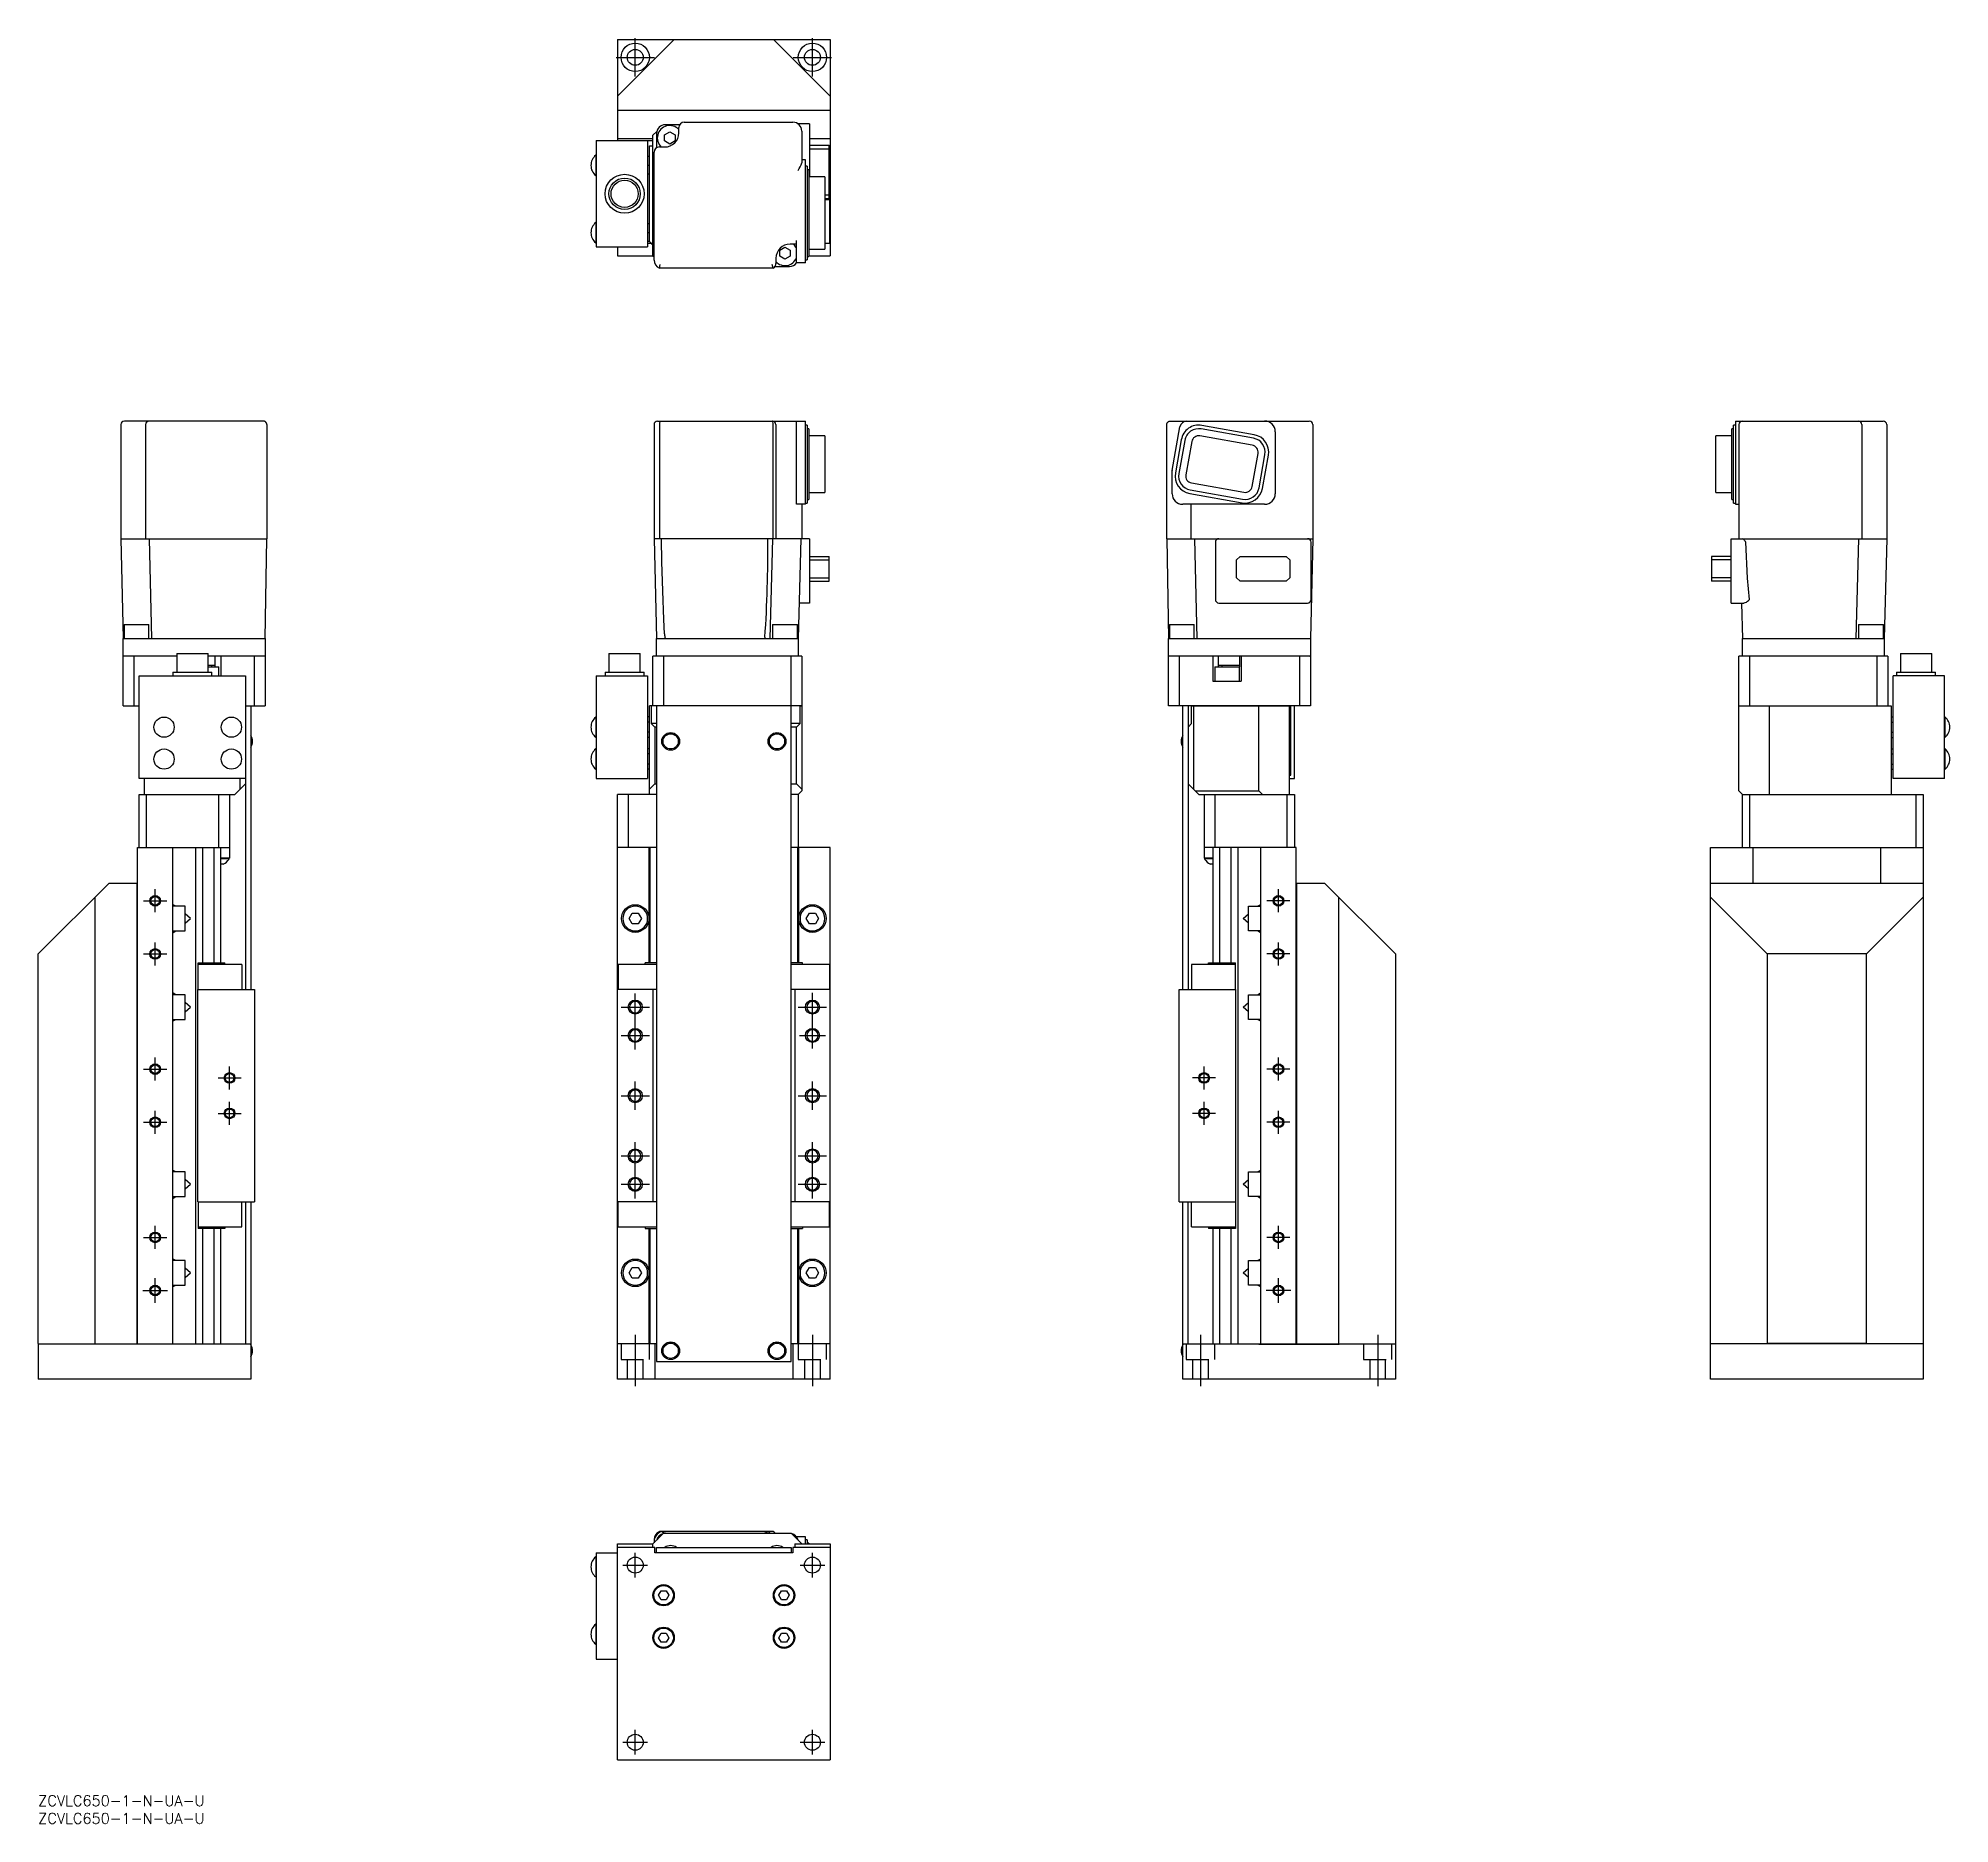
# Model space of a CAD drawing. Extents: x 0 to 539, y -8 to 496.
import ezdxf

# ---------------------------------------------------------------- set-up
doc = ezdxf.new("R2010")
doc.units = 0
doc.header["$LTSCALE"] = 0.5
doc.linetypes.add('CENTER', pattern=[50.8, 31.75, -6.35, 6.35, -6.35])
doc.linetypes.add('DASHED', pattern=[19.05, 12.7, -6.35])
for name, color, linetype in [('MSM_CENTER', 1, 'CENTER'), ('MSM_CONTINUOUS', 7, 'CONTINUOUS'), ('MSM_DASHED', 4, 'DASHED'), ('MSM_NARROW', 5, 'CONTINUOUS'), ('MSM_PART_NUMBER', 7, 'CONTINUOUS')]:
    doc.layers.add(name, color=color, linetype=linetype)
doc.styles.get("Standard").update_dxf_attribs({"font": 'txt.shx', "height": 3, "bigfont": 'bigfont.shx'})

# ---------------------------------------------------------------- blocks, each defined once
blk = doc.blocks.new('*U2')
at = {"layer": 'MSM_PART_NUMBER'}
blk.add_text('ZCVLC650-1-N-UA-U', height=3, dxfattribs=at).set_placement((0, -3))
blk = doc.blocks.new('*U3')
at = {"layer": 'MSM_PART_NUMBER'}
blk.add_text('ZCVLC650-1-N-UA-U', height=3, dxfattribs=at).set_placement((0, -8))

msp = doc.modelspace()

# ---------------------------------------------------------------- linework, layer by layer
at = {"layer": 'MSM_CENTER'}
for p, q in [((168.47, 485.14), (168.47, 495.94)), ((218.47, 485.14), (218.47, 495.94)), ((163.07, 490.54), (173.87, 490.54)), ((213.07, 490.54), (223.87, 490.54)), ((33, 249.24), (33, 255.74)), ((349.98, 249.24), (349.98, 255.74)), ((29.75, 252.49), (36.25, 252.49)), ((353.23, 252.49), (346.73, 252.49)), ((29.75, 237.49), (36.25, 237.49)), ((33, 234.24), (33, 240.74)), ((353.23, 237.49), (346.73, 237.49)), ((349.98, 234.24), (349.98, 240.74)), ((164.47, 222.49), (172.47, 222.49)), ((168.47, 210.49), (168.47, 226.49)), ((214.47, 222.49), (222.47, 222.49)), ((218.47, 210.84), (218.47, 226.49)), ((164.47, 214.49), (172.47, 214.49)), ((214.82, 214.49), (222.12, 214.49)), ((29.75, 204.99), (36.25, 204.99)), ((33, 201.74), (33, 208.24)), ((54, 199.24), (54, 205.74)), ((328.98, 199.24), (328.98, 205.74)), ((353.23, 204.99), (346.73, 204.99)), ((349.98, 201.74), (349.98, 208.24)), ((50.75, 202.49), (57.25, 202.49)), ((168.47, 193.49), (168.47, 201.49)), ((218.47, 193.49), (218.47, 201.49)), ((332.23, 202.49), (325.73, 202.49)), ((54, 189.24), (54, 195.74)), ((164.47, 197.49), (172.47, 197.49)), ((214.47, 197.49), (222.47, 197.49)), ((328.98, 189.24), (328.98, 195.74)), ((29.75, 189.99), (36.25, 189.99)), ((33, 186.74), (33, 193.24)), ((50.75, 192.49), (57.25, 192.49)), ((332.23, 192.49), (325.73, 192.49)), ((353.23, 189.99), (346.73, 189.99)), ((349.98, 186.74), (349.98, 193.24)), ((168.47, 168.49), (168.47, 184.49)), ((218.47, 168.49), (218.47, 184.49)), ((164.47, 180.49), (172.47, 180.49)), ((214.47, 180.49), (222.47, 180.49)), ((164.47, 172.49), (172.47, 172.49)), ((214.47, 172.49), (222.47, 172.49)), ((29.75, 157.49), (36.25, 157.49)), ((33, 154.24), (33, 160.74)), ((353.23, 157.49), (346.73, 157.49)), ((349.98, 154.24), (349.98, 160.74)), ((33, 138.99), (33, 145.99)), ((349.98, 138.99), (349.98, 145.99)), ((29.5, 142.49), (36.5, 142.49)), ((353.48, 142.49), (346.48, 142.49)), ((168.47, 129.99), (168.47, 115.49)), ((218.47, 129.99), (218.47, 115.49)), ((327.98, 129.99), (327.98, 115.49)), ((377.98, 129.99), (377.98, 115.49)), ((164.99, 65), (171.94, 65)), ((168.47, 61.52), (168.47, 68.47)), ((214.99, 65), (221.94, 65)), ((218.47, 61.52), (218.47, 68.47)), ((168.47, 11.52), (168.47, 18.48)), ((218.47, 11.52), (218.47, 18.48)), ((164.99, 15), (171.94, 15)), ((214.99, 15), (221.94, 15))]:
    msp.add_line(p, q, dxfattribs=at)
at = {"layer": 'MSM_CONTINUOUS'}
for p, q in [((163.47, 479.54), (179.47, 495.54)), ((163.47, 495.54), (163.47, 467.04)), ((163.47, 495.54), (223.47, 495.54)), ((207.47, 495.54), (223.47, 479.54)), ((223.47, 495.54), (223.47, 434.54)), ((163.47, 479.74), (163.57, 479.74)), ((223.47, 475.54), (163.47, 475.54)), ((163.57, 479.74), (163.57, 479.64)), ((223.47, 479.64), (223.37, 479.64)), ((174.53, 469.6), (173.47, 468.54)), ((176.47, 471.54), (176.4, 471.47)), ((176.7, 468.67), (178.2, 469.53)), ((181, 471.54), (176.97, 471.54)), ((178.2, 469.53), (179.7, 468.67)), ((180.77, 469.24), (180.77, 470.74)), ((182.27, 472.24), (212.97, 472.24)), ((217.67, 471.74), (214.47, 471.74)), ((215.47, 469.74), (215.47, 460.87)), ((217.67, 471.74), (217.67, 456.8)), ((157.47, 467.04), (157.47, 437.04)), ((157.47, 467.04), (173.47, 467.04)), ((163.47, 467.64), (163.57, 467.54)), ((173.47, 467.54), (163.47, 467.54)), ((171.97, 467.04), (171.97, 437.04)), ((172.47, 465.54), (173.47, 465.54)), ((172.47, 438.54), (172.47, 465.54)), ((173.47, 465.44), (172.47, 465.44)), ((173.47, 434.54), (173.47, 468.54)), ((174.47, 469.04), (174.47, 465.01)), ((175.27, 465.24), (176.77, 465.24)), ((176.7, 466.94), (176.7, 468.67)), ((178.2, 466.07), (176.7, 466.94)), ((179.7, 466.94), (178.2, 466.07)), ((179.7, 468.67), (179.7, 466.94)), ((223.47, 467.54), (217.67, 467.54)), ((217.67, 465.74), (223.17, 465.74)), ((217.67, 464.74), (223.17, 464.74)), ((223.17, 450.74), (223.17, 465.74)), ((223.37, 467.54), (223.47, 467.64)), ((157.47, 462.89), (157.31, 462.89)), ((157.31, 462.89), (157.31, 457.19)), ((172.47, 462.54), (171.97, 462.54)), ((172.47, 460.04), (171.97, 460.04)), ((173.77, 433.34), (173.77, 463.74)), ((215.47, 460.87), (215.46, 460.76)), ((216.47, 461.64), (215.47, 461.64)), ((216.47, 432.54), (216.47, 461.64)), ((216.97, 459.8), (216.47, 459.8)), ((216.97, 459.8), (216.97, 433.36)), ((217.47, 458.8), (216.97, 458.8)), ((217.47, 458.8), (217.47, 434.36)), ((157.31, 457.19), (157.47, 457.19)), ((172.47, 457.54), (171.97, 457.54)), ((221.97, 456.8), (217.47, 456.8)), ((221.97, 456.8), (221.97, 436.36)), ((223.17, 457.54), (223.47, 457.54)), ((223.37, 457.04), (223.37, 457.54)), ((223.47, 457.04), (223.37, 457.04)), ((173.77, 452.04), (173.47, 452.04)), ((221.97, 451.74), (223.17, 451.74)), ((221.97, 450.74), (223.17, 450.74)), ((223.47, 450.54), (221.97, 450.54)), ((221.97, 450.44), (223.27, 450.44)), ((223.27, 450.44), (223.27, 438.04)), ((157.47, 443.89), (157.31, 443.89)), ((157.31, 443.89), (157.31, 438.19)), ((172.47, 443.54), (171.97, 443.54)), ((173.47, 444.04), (173.77, 444.04)), ((157.31, 438.19), (157.47, 438.19)), ((157.47, 437.04), (171.97, 437.04)), ((163.47, 437.04), (163.47, 434.54)), ((172.47, 441.04), (171.97, 441.04)), ((172.47, 438.54), (171.97, 438.54)), ((173.47, 438.04), (171.97, 438.04)), ((172.47, 438.54), (173.47, 437.54)), ((209.23, 436.14), (210.73, 437.01)), ((210.73, 437.01), (212.23, 436.14)), ((213.97, 437.84), (212.17, 437.84)), ((213.97, 432.54), (213.97, 438.84)), ((223.27, 438.04), (221.97, 438.04)), ((163.47, 434.54), (173.47, 434.54)), ((173.47, 434.54), (173.77, 434.24)), ((175.29, 431.04), (175.52, 432.04)), ((207.42, 431.04), (207.07, 432.04)), ((207.94, 431.54), (211.97, 431.54)), ((208.17, 433.84), (208.17, 432.34)), ((209.23, 434.41), (209.23, 436.14)), ((210.73, 433.54), (209.23, 434.41)), ((212.23, 434.41), (210.73, 433.54)), ((212.23, 436.14), (212.23, 434.41)), ((212.47, 431.54), (212.53, 431.6)), ((216.47, 432.54), (213.97, 432.54)), ((216.47, 433.36), (216.97, 433.36)), ((216.97, 434.36), (217.47, 434.36)), ((217.47, 436.36), (221.97, 436.36)), ((217.47, 434.54), (223.47, 434.54)), ((207.42, 431.04), (175.29, 431.04)), ((23.3, 386.89), (23.3, 354.69)), ((63.5, 387.89), (24.3, 387.89)), ((30.3, 386.89), (30.3, 354.69)), ((63.51, 387.89), (63.5, 387.89)), ((63.54, 387.89), (63.51, 387.89)), ((63.57, 387.89), (63.54, 387.89)), ((63.6, 387.89), (63.57, 387.89)), ((63.63, 387.88), (63.6, 387.89)), ((63.66, 387.88), (63.63, 387.88)), ((63.69, 387.88), (63.66, 387.88)), ((63.71, 387.87), (63.69, 387.88)), ((63.74, 387.86), (63.71, 387.87)), ((63.78, 387.85), (63.74, 387.86)), ((63.82, 387.84), (63.78, 387.85)), ((63.86, 387.82), (63.82, 387.84)), ((63.9, 387.81), (63.86, 387.82)), ((63.94, 387.79), (63.9, 387.81)), ((63.98, 387.77), (63.94, 387.79)), ((64.01, 387.75), (63.98, 387.77)), ((64.05, 387.73), (64.01, 387.75)), ((64.07, 387.71), (64.05, 387.73)), ((64.1, 387.69), (64.07, 387.71)), ((64.13, 387.67), (64.1, 387.69)), ((64.15, 387.65), (64.13, 387.67)), ((64.18, 387.63), (64.15, 387.65)), ((64.2, 387.61), (64.18, 387.63)), ((64.22, 387.58), (64.2, 387.61)), ((64.25, 387.56), (64.22, 387.58)), ((64.27, 387.53), (64.25, 387.56)), ((64.29, 387.51), (64.27, 387.53)), ((64.31, 387.48), (64.29, 387.51)), ((64.33, 387.45), (64.31, 387.48)), ((64.35, 387.43), (64.33, 387.45)), ((64.36, 387.4), (64.35, 387.43)), ((64.38, 387.37), (64.36, 387.4)), ((64.39, 387.34), (64.38, 387.37)), ((64.41, 387.31), (64.39, 387.34)), ((64.42, 387.28), (64.41, 387.31)), ((64.43, 387.25), (64.42, 387.28)), ((64.45, 387.22), (64.43, 387.25)), ((64.46, 387.17), (64.45, 387.22)), ((64.47, 387.13), (64.46, 387.17)), ((64.48, 387.08), (64.47, 387.13)), ((64.49, 387.03), (64.48, 387.08)), ((64.5, 386.99), (64.49, 387.03)), ((64.5, 386.94), (64.5, 386.99)), ((64.5, 386.89), (64.5, 386.94)), ((64.5, 386.89), (64.5, 354.69)), ((173.77, 386.89), (173.77, 354.69)), ((174.77, 387.89), (216.47, 387.89)), ((175.29, 386.89), (175.29, 354.69)), ((175.39, 387.73), (175.43, 387.82)), ((175.43, 387.82), (175.51, 387.89)), ((175.51, 387.89), (175.52, 387.89)), ((207.16, 387.87), (207.07, 387.89)), ((207.24, 387.8), (207.16, 387.87)), ((207.3, 387.7), (207.24, 387.8)), ((207.42, 354.69), (207.42, 386.89)), ((208.17, 386.89), (208.17, 354.69)), ((213.97, 364.39), (213.97, 387.89)), ((216.47, 364.39), (216.47, 387.89)), ((216.97, 386.74), (216.47, 386.74)), ((216.97, 386.74), (216.97, 364.76)), ((217.47, 385.74), (216.97, 385.74)), ((217.47, 385.74), (217.47, 365.76)), ((221.97, 383.74), (217.47, 383.74)), ((221.97, 383.74), (221.97, 367.76)), ((318.48, 386.94), (318.49, 386.99)), ((318.48, 386.89), (318.48, 386.94)), ((318.48, 354.69), (318.48, 386.89)), ((318.49, 387.03), (318.5, 387.08)), ((318.49, 386.99), (318.49, 387.03)), ((318.5, 387.08), (318.51, 387.12)), ((318.51, 387.12), (318.52, 387.17)), ((318.52, 387.17), (318.53, 387.21)), ((318.53, 387.21), (318.54, 387.24)), ((318.54, 387.24), (318.56, 387.27)), ((318.56, 387.27), (318.57, 387.3)), ((318.57, 387.3), (318.58, 387.33)), ((318.58, 387.33), (318.6, 387.36)), ((318.6, 387.36), (318.61, 387.39)), ((318.61, 387.39), (318.63, 387.42)), ((318.63, 387.42), (318.65, 387.45)), ((318.65, 387.45), (318.67, 387.47)), ((318.67, 387.47), (318.69, 387.5)), ((318.69, 387.5), (318.71, 387.53)), ((318.71, 387.53), (318.73, 387.55)), ((318.73, 387.55), (318.75, 387.57)), ((318.75, 387.57), (318.77, 387.6)), ((318.77, 387.6), (318.79, 387.62)), ((318.79, 387.62), (318.82, 387.64)), ((318.82, 387.64), (318.84, 387.66)), ((318.84, 387.66), (318.87, 387.68)), ((318.87, 387.68), (318.89, 387.7)), ((318.89, 387.7), (318.92, 387.72)), ((318.92, 387.72), (318.95, 387.74)), ((318.95, 387.74), (318.99, 387.76)), ((318.99, 387.76), (319.03, 387.78)), ((319.03, 387.78), (319.06, 387.8)), ((319.06, 387.8), (319.1, 387.82)), ((319.1, 387.82), (319.14, 387.83)), ((319.14, 387.83), (319.18, 387.84)), ((319.18, 387.84), (319.21, 387.86)), ((319.21, 387.86), (319.25, 387.86)), ((319.25, 387.86), (319.28, 387.87)), ((319.28, 387.87), (319.31, 387.88)), ((319.31, 387.88), (319.34, 387.88)), ((319.34, 387.88), (319.38, 387.89)), ((319.38, 387.89), (319.41, 387.89)), ((319.41, 387.89), (319.44, 387.89)), ((319.44, 387.89), (319.47, 387.89)), ((319.47, 387.89), (319.48, 387.89)), ((319.48, 387.89), (358.68, 387.89)), ((320, 373.98), (322.19, 386.24)), ((342.6, 381.08), (327.83, 383.71)), ((342.95, 383.04), (328.18, 385.68)), ((343.12, 384.03), (328.36, 386.67)), ((349.08, 384.89), (349.08, 367.39)), ((359.68, 386.89), (359.68, 354.69)), ((477.92, 383.74), (473.42, 383.74)), ((473.42, 367.76), (473.42, 383.74)), ((478.42, 385.74), (477.92, 385.74)), ((477.92, 365.76), (477.92, 385.74)), ((478.92, 386.74), (478.42, 386.74)), ((478.42, 364.76), (478.42, 386.74)), ((478.92, 387.89), (478.92, 364.39)), ((478.92, 387.89), (520.62, 387.89)), ((479.92, 386.89), (479.92, 354.69)), ((514.62, 386.89), (514.62, 354.69)), ((521.62, 386.89), (521.62, 354.69)), ((322.56, 382.62), (320.89, 373.27)), ((323.54, 382.45), (321.87, 373.1)), ((325.51, 382.1), (323.84, 372.74)), ((342.54, 369.4), (344.21, 378.76)), ((344.51, 369.05), (346.18, 378.4)), ((345.5, 368.88), (347.17, 378.23)), ((319.98, 367.39), (319.98, 373.8)), ((217.47, 367.76), (221.97, 367.76)), ((324.93, 367.47), (339.7, 364.83)), ((325.1, 368.45), (339.87, 365.82)), ((325.46, 370.42), (340.22, 367.79)), ((473.42, 367.76), (477.92, 367.76)), ((216.47, 364.39), (213.97, 364.39)), ((215.47, 364.39), (215.47, 354.69)), ((216.47, 364.76), (216.97, 364.76)), ((216.97, 365.76), (217.47, 365.76)), ((346.08, 364.39), (322.98, 364.39)), ((325.28, 364.39), (325.28, 354.69)), ((477.92, 365.76), (478.42, 365.76)), ((478.42, 364.76), (478.92, 364.76)), ((478.92, 364.39), (479.92, 364.39)), ((23.3, 354.69), (24, 326.49)), ((23.3, 354.69), (64.5, 354.69)), ((31.3, 354.69), (32, 326.49)), ((64, 326.49), (64.5, 354.69)), ((173.77, 354.69), (174.47, 326.49)), ((217.67, 354.69), (173.77, 354.69)), ((176.01, 348.14), (175.85, 354.69)), ((207.17, 354.69), (206.47, 326.49)), ((215.17, 354.69), (214.47, 326.49)), ((217.67, 354.69), (217.67, 336.54)), ((318.48, 354.69), (318.98, 326.49)), ((318.48, 354.69), (359.68, 354.69)), ((326.28, 354.69), (326.98, 326.49)), ((332.18, 353.69), (332.18, 337.54)), ((359.68, 354.69), (358.98, 326.49)), ((359.18, 337.54), (359.18, 353.69)), ((477.72, 354.69), (521.62, 354.69)), ((477.72, 336.54), (477.72, 354.69)), ((480.71, 354.69), (480.81, 354.68)), ((480.81, 354.68), (480.93, 354.64)), ((481.66, 353.99), (481.71, 353.89)), ((481.71, 353.89), (481.74, 353.78)), ((481.74, 353.78), (481.75, 353.69)), ((481.75, 353.69), (482.29, 343.57)), ((513.62, 354.69), (512.92, 326.49)), ((521.62, 354.69), (520.92, 326.49)), ((176.24, 340.01), (176.01, 348.14)), ((217.67, 349.69), (223.17, 349.69)), ((217.67, 348.69), (223.17, 348.69)), ((223.17, 342.69), (223.17, 349.69)), ((338.18, 348.69), (339.18, 349.69)), ((338.18, 343.69), (338.18, 348.69)), ((339.18, 349.69), (352.18, 349.69)), ((352.18, 349.69), (353.18, 348.69)), ((353.18, 348.69), (353.18, 343.69)), ((477.72, 349.69), (472.22, 349.69)), ((472.22, 349.69), (472.22, 342.69)), ((477.72, 348.69), (472.22, 348.69)), ((176.52, 331.88), (176.24, 340.01)), ((217.67, 343.69), (223.17, 343.69)), ((217.67, 342.69), (223.17, 342.69)), ((339.18, 342.69), (338.18, 343.69)), ((352.18, 342.69), (339.18, 342.69)), ((353.18, 343.69), (352.18, 342.69)), ((477.72, 343.69), (472.22, 343.69)), ((477.72, 342.69), (472.22, 342.69)), ((482.29, 343.57), (482.51, 340.55)), ((482.51, 340.55), (482.78, 337.54)), ((217.67, 336.54), (214.72, 336.54)), ((333.18, 336.54), (358.18, 336.54)), ((477.72, 336.54), (481.26, 336.54)), ((480.67, 336.54), (480.92, 326.49)), ((481.35, 336.55), (481.26, 336.54)), ((482.71, 337.33), (482.64, 337.24)), ((482.77, 337.44), (482.71, 337.33)), ((482.78, 337.54), (482.77, 337.44)), ((24.24, 330.49), (31.24, 330.49)), ((24.24, 330.49), (24.24, 326.49)), ((31.24, 326.49), (31.24, 330.49)), ((176.75, 327.82), (176.52, 331.88)), ((207.23, 330.49), (214.23, 330.49)), ((207.23, 330.49), (207.23, 326.49)), ((214.23, 326.49), (214.23, 330.49)), ((319.22, 330.49), (326.22, 330.49)), ((319.22, 330.49), (319.22, 326.49)), ((326.22, 326.49), (326.22, 330.49)), ((513.68, 330.49), (520.68, 330.49)), ((513.68, 330.49), (513.68, 326.49)), ((520.68, 326.49), (520.68, 330.49)), ((24, 321.59), (24, 326.49)), ((24, 326.49), (64, 326.49)), ((64, 326.49), (64, 321.59)), ((174.47, 321.59), (174.47, 326.49)), ((174.47, 326.49), (214.47, 326.49)), ((176.97, 326.49), (176.91, 326.59)), ((204.99, 326.51), (204.97, 326.49)), ((205.02, 326.61), (204.99, 326.51)), ((205.04, 326.76), (205.02, 326.61)), ((205.06, 326.89), (205.04, 326.76)), ((214.47, 326.49), (214.47, 321.59)), ((318.98, 321.59), (318.98, 326.49)), ((318.98, 326.49), (358.98, 326.49)), ((358.98, 326.49), (358.98, 321.59)), ((480.92, 321.59), (480.92, 326.49)), ((480.92, 326.49), (520.92, 326.49)), ((520.92, 326.49), (520.92, 321.59)), ((24.1, 321.49), (24, 321.59)), ((24, 321.59), (39.08, 321.59)), ((24, 307.49), (24, 321.49)), ((39.08, 321.49), (24, 321.49)), ((27, 321.49), (27, 307.49)), ((39.08, 322.29), (39.08, 316.99)), ((39.08, 322.29), (47.92, 322.29)), ((47.92, 316.99), (47.92, 322.29)), ((47.92, 321.59), (64, 321.59)), ((64, 321.49), (47.92, 321.49)), ((47.92, 318.99), (49.89, 318.99)), ((47.92, 318.49), (51, 318.49)), ((49, 318.49), (49, 318.99)), ((49.89, 318.49), (49.89, 321.49)), ((51, 315.99), (51, 318.49)), ((51.5, 321.49), (51.5, 315.99)), ((61, 307.49), (61, 321.49)), ((64, 321.59), (63.9, 321.49)), ((64, 321.49), (64, 307.49)), ((161.04, 322.29), (169.89, 322.29)), ((161.04, 322.29), (161.04, 316.99)), ((169.89, 316.99), (169.89, 322.29)), ((173.47, 307.49), (173.47, 321.49)), ((215.47, 321.49), (173.47, 321.49)), ((174.47, 321.59), (174.57, 321.49)), ((174.47, 321.59), (214.47, 321.59)), ((176.47, 321.49), (176.47, 307.49)), ((212.47, 122.49), (212.47, 321.49)), ((214.37, 321.49), (214.47, 321.59)), ((215.47, 321.49), (215.47, 307.49)), ((318.98, 321.59), (319.08, 321.49)), ((318.98, 321.59), (358.98, 321.59)), ((318.98, 307.49), (318.98, 321.49)), ((358.98, 321.49), (318.98, 321.49)), ((321.98, 321.49), (321.98, 307.49)), ((331.48, 321.49), (331.48, 314.49)), ((331.98, 318.49), (338.98, 318.49)), ((331.98, 318.49), (331.98, 314.49)), ((333.09, 318.49), (333.09, 321.49)), ((333.09, 318.99), (338.94, 318.99)), ((333.98, 318.99), (333.98, 318.49)), ((338.94, 321.49), (338.94, 318.49)), ((338.98, 314.49), (338.98, 318.49)), ((339.48, 321.49), (339.48, 314.49)), ((355.98, 307.49), (355.98, 321.49)), ((358.88, 321.49), (358.98, 321.59)), ((358.98, 321.49), (358.98, 307.49)), ((479.92, 307.49), (479.92, 321.49)), ((521.92, 321.49), (479.92, 321.49)), ((481.02, 321.49), (480.92, 321.59)), ((480.92, 321.59), (520.92, 321.59)), ((482.92, 321.49), (482.92, 307.49)), ((518.92, 307.49), (518.92, 321.49)), ((520.92, 321.59), (520.82, 321.49)), ((521.92, 321.49), (521.92, 307.49)), ((525.49, 322.29), (534.34, 322.29)), ((525.49, 322.29), (525.49, 316.99)), ((534.34, 316.99), (534.34, 322.29)), ((28.5, 286.99), (28.5, 315.99)), ((28.5, 315.99), (58.5, 315.99)), ((38, 316.99), (38, 315.99)), ((38, 316.99), (49, 316.99)), ((49, 315.99), (49, 316.99)), ((58.5, 315.99), (58.5, 227.49)), ((157.47, 315.99), (171.97, 315.99)), ((157.47, 315.99), (157.47, 286.99)), ((159.97, 316.99), (170.97, 316.99)), ((159.97, 316.99), (159.97, 315.99)), ((170.97, 315.99), (170.97, 316.99)), ((171.97, 315.99), (171.97, 286.99)), ((331.48, 314.49), (339.48, 314.49)), ((523.42, 286.99), (523.42, 315.99)), ((537.92, 315.99), (523.42, 315.99)), ((524.42, 316.99), (535.42, 316.99)), ((524.42, 316.99), (524.42, 315.99)), ((535.42, 315.99), (535.42, 316.99)), ((537.92, 286.99), (537.92, 315.99)), ((24, 307.49), (28.5, 307.49)), ((58.6, 307.49), (58.5, 307.39)), ((58.5, 307.49), (64, 307.49)), ((60, 307.49), (60, 227.49)), ((172.47, 282.49), (172.47, 307.49)), ((215.47, 307.49), (172.47, 307.49)), ((172.97, 307.49), (172.97, 302.49)), ((174.47, 307.49), (174.47, 122.49)), ((214.97, 307.39), (214.83, 307.49)), ((215.37, 307.49), (215.47, 307.39)), ((358.98, 307.49), (318.98, 307.49)), ((322.98, 227.49), (322.98, 307.49)), ((324.48, 307.39), (324.38, 307.49)), ((324.48, 307.49), (324.48, 227.49)), ((325.48, 302.49), (325.48, 307.49)), ((326.02, 307.49), (325.98, 307.39)), ((344.48, 307.39), (344.44, 307.49)), ((352.88, 307.49), (352.98, 307.39)), ((353.48, 287.99), (353.48, 307.49)), ((354.48, 286.99), (354.48, 307.49)), ((479.92, 307.39), (480.02, 307.49)), ((479.92, 307.49), (522.92, 307.49)), ((488.46, 307.49), (488.42, 307.39)), ((522.92, 307.49), (522.92, 282.49)), ((157.47, 304.34), (157.31, 304.34)), ((157.31, 304.34), (157.31, 298.64)), ((172.47, 304.38), (171.97, 304.38)), ((172.47, 302.94), (171.97, 302.94)), ((172.97, 302.49), (173.97, 301.49)), ((174.47, 302.49), (172.97, 302.49)), ((214.97, 302.49), (212.47, 302.49)), ((213.97, 301.49), (214.97, 302.49)), ((214.97, 302.49), (214.97, 307.39)), ((215.47, 307.39), (214.97, 307.39)), ((215.47, 307.39), (215.47, 283.49)), ((324.48, 301.49), (325.48, 302.49)), ((352.98, 307.39), (325.48, 307.39)), ((325.98, 307.39), (325.98, 283.99)), ((344.48, 283.49), (344.48, 307.39)), ((352.98, 307.39), (352.98, 282.49)), ((479.92, 283.49), (479.92, 307.39)), ((522.92, 307.39), (479.92, 307.39)), ((488.42, 307.39), (488.42, 282.49)), ((522.92, 304.38), (523.42, 304.38)), ((522.92, 302.94), (523.42, 302.94)), ((538.08, 304.34), (537.92, 304.34)), ((538.08, 298.64), (538.08, 304.34)), ((157.31, 298.64), (157.47, 298.64)), ((172.47, 300.05), (171.97, 300.05)), ((172.47, 298.61), (171.97, 298.61)), ((173.97, 301.49), (173.97, 285.49)), ((174.47, 301.49), (173.97, 301.49)), ((213.97, 301.49), (212.47, 301.49)), ((213.97, 285.49), (213.97, 301.49)), ((522.92, 300.05), (523.42, 300.05)), ((522.92, 298.61), (523.42, 298.61)), ((537.92, 298.64), (538.08, 298.64)), ((157.31, 295.34), (157.31, 289.64)), ((157.47, 295.34), (157.31, 295.34)), ((172.47, 295.38), (171.97, 295.38)), ((172.47, 293.94), (171.97, 293.94)), ((522.92, 295.38), (523.42, 295.38)), ((522.92, 293.94), (523.42, 293.94)), ((538.08, 295.34), (537.92, 295.34)), ((538.08, 289.64), (538.08, 295.34)), ((58.5, 286.99), (28.5, 286.99)), ((30, 282.49), (30, 286.99)), ((57, 283.99), (57, 286.99)), ((157.31, 289.64), (157.47, 289.64)), ((157.47, 286.99), (171.97, 286.99)), ((172.47, 291.05), (171.97, 291.05)), ((172.47, 289.61), (171.97, 289.61)), ((352.98, 287.99), (353.48, 287.99)), ((352.98, 286.99), (354.48, 286.99)), ((522.92, 291.05), (523.42, 291.05)), ((522.92, 289.61), (523.42, 289.61)), ((537.92, 286.99), (523.42, 286.99)), ((537.92, 289.64), (538.08, 289.64)), ((28.5, 267.49), (28.5, 282.49)), ((28.5, 282.49), (55.5, 282.49)), ((30.5, 282.49), (30.5, 267.49)), ((51, 267.49), (51, 282.49)), ((54, 282.49), (54, 264.49)), ((55.5, 282.49), (58.5, 285.49)), ((174.47, 282.49), (163.47, 282.49)), ((163.47, 117.49), (163.47, 282.49)), ((166.47, 282.49), (166.47, 267.49)), ((172.47, 283.99), (173.97, 285.49)), ((173.97, 285.49), (174.47, 285.49)), ((212.47, 285.49), (213.97, 285.49)), ((214.47, 282.49), (212.47, 282.49)), ((213.97, 285.49), (215.47, 283.99)), ((214.47, 282.49), (215.47, 283.49)), ((214.47, 282.49), (214.47, 267.49)), ((324.48, 285.49), (327.48, 282.49)), ((326.48, 283.49), (344.48, 283.49)), ((327.48, 282.49), (354.48, 282.49)), ((328.98, 282.49), (328.98, 264.49)), ((331.98, 282.49), (331.98, 267.49)), ((345.48, 282.49), (344.48, 283.49)), ((352.48, 267.49), (352.48, 282.49)), ((354.48, 282.49), (354.48, 267.49)), ((480.92, 282.49), (479.92, 283.49)), ((480.92, 267.49), (480.92, 282.49)), ((480.92, 282.49), (531.92, 282.49)), ((482.92, 282.49), (482.92, 267.49)), ((529.92, 267.49), (529.92, 282.49)), ((531.92, 282.49), (531.92, 117.49)), ((28, 267.49), (54, 267.49)), ((28, 127.49), (28, 267.49)), ((38, 127.49), (38, 267.49)), ((44.5, 127.49), (44.5, 267.49)), ((46.46, 234.99), (46.46, 267.49)), ((49.54, 267.49), (49.54, 234.99)), ((51.5, 234.99), (51.5, 267.49)), ((54, 264.49), (51.5, 264.49)), ((53.85, 264.29), (53.85, 264.49)), ((174.47, 267.49), (163.47, 267.49)), ((172.37, 234.99), (172.37, 267.49)), ((172.67, 234.99), (172.67, 267.49)), ((223.47, 267.49), (212.47, 267.49)), ((214.27, 267.49), (214.27, 234.99)), ((214.57, 267.49), (214.57, 234.99)), ((223.47, 117.49), (223.47, 267.49)), ((354.98, 267.49), (328.98, 267.49)), ((331.48, 264.49), (328.98, 264.49)), ((329.13, 264.49), (329.13, 264.29)), ((331.48, 267.49), (331.48, 234.99)), ((333.44, 234.99), (333.44, 267.49)), ((336.52, 267.49), (336.52, 234.99)), ((338.48, 267.49), (338.48, 127.49)), ((344.98, 127.49), (344.98, 267.49)), ((354.98, 127.49), (354.98, 267.49)), ((471.92, 267.49), (531.92, 267.49)), ((471.92, 117.49), (471.92, 267.49)), ((483.92, 257.49), (483.92, 267.49)), ((519.92, 257.49), (519.92, 267.49)), ((53.85, 264.29), (51.5, 264.29)), ((52.22, 262.84), (51.5, 262.84)), ((331.48, 264.29), (329.13, 264.29)), ((331.48, 262.84), (330.76, 262.84)), ((20, 257.49), (0, 237.49)), ((20, 257.49), (28, 257.49)), ((27.9, 127.49), (27.9, 257.49)), ((354.98, 257.49), (362.98, 257.49)), ((355.08, 257.49), (355.08, 127.49)), ((382.98, 237.49), (362.98, 257.49)), ((471.92, 257.49), (531.92, 257.49)), ((16, 253.49), (16, 127.49)), ((38.12, 251.39), (38, 251.23)), ((41.5, 250.99), (38, 250.99)), ((38.87, 250.99), (38.12, 251.39)), ((41.5, 243.99), (41.5, 250.99)), ((43, 247.49), (41.5, 248.81)), ((166.74, 247.49), (167.6, 248.99)), ((167.6, 248.99), (169.33, 248.99)), ((169.33, 248.99), (170.2, 247.49)), ((216.74, 247.49), (217.6, 248.99)), ((217.6, 248.99), (219.33, 248.99)), ((219.33, 248.99), (220.2, 247.49)), ((339.98, 247.49), (341.48, 248.81)), ((341.48, 243.99), (341.48, 250.99)), ((341.48, 250.99), (344.98, 250.99)), ((344.11, 250.99), (344.86, 251.39)), ((344.86, 251.39), (344.98, 251.23)), ((366.98, 127.49), (366.98, 253.49)), ((487.92, 237.49), (471.92, 253.49)), ((531.92, 253.49), (515.92, 237.49)), ((38, 243.99), (41.5, 243.99)), ((38, 243.75), (38.12, 243.59)), ((38.12, 243.59), (38.87, 243.99)), ((41.5, 246.17), (43, 247.49)), ((167.6, 245.99), (166.74, 247.49)), ((169.33, 245.99), (167.6, 245.99)), ((170.2, 247.49), (169.33, 245.99)), ((217.6, 245.99), (216.74, 247.49)), ((219.33, 245.99), (217.6, 245.99)), ((220.2, 247.49), (219.33, 245.99)), ((341.48, 246.17), (339.98, 247.49)), ((344.98, 243.99), (341.48, 243.99)), ((344.86, 243.59), (344.11, 243.99)), ((344.98, 243.75), (344.86, 243.59)), ((0, 127.59), (0, 237.49)), ((382.98, 237.49), (382.98, 127.59)), ((515.92, 237.49), (487.92, 237.49)), ((487.92, 237.49), (487.92, 127.59)), ((515.92, 127.59), (515.92, 237.49)), ((45.1, 234.99), (52.7, 234.99)), ((45.1, 227.49), (45.1, 234.99)), ((57.5, 234.49), (45.1, 234.49)), ((46.98, 234.49), (46.98, 234.99)), ((49.02, 234.49), (49.02, 234.99)), ((52.7, 234.49), (52.7, 234.99)), ((57.5, 234.49), (57.5, 227.49)), ((163.67, 234.49), (163.67, 227.49)), ((174.47, 234.49), (163.67, 234.49)), ((171.27, 234.49), (171.27, 234.99)), ((174.47, 234.99), (171.27, 234.99)), ((215.67, 234.99), (212.47, 234.99)), ((223.27, 234.49), (212.47, 234.49)), ((215.67, 234.49), (215.67, 234.99)), ((223.27, 234.49), (223.27, 227.49)), ((325.48, 234.49), (325.48, 227.49)), ((337.88, 234.49), (325.48, 234.49)), ((330.28, 234.49), (330.28, 234.99)), ((330.28, 234.99), (337.88, 234.99)), ((333.96, 234.49), (333.96, 234.99)), ((336.01, 234.49), (336.01, 234.99)), ((337.88, 227.49), (337.88, 234.99)), ((45, 167.49), (45, 227.49)), ((45, 227.49), (61, 227.49)), ((61, 227.49), (61, 167.49)), ((174.47, 227.49), (163.47, 227.49)), ((173.47, 227.49), (173.47, 167.49)), ((223.47, 227.49), (212.47, 227.49)), ((213.47, 227.49), (213.47, 167.49)), ((321.98, 167.49), (321.98, 227.49)), ((321.98, 227.49), (337.98, 227.49)), ((337.98, 167.49), (337.98, 227.49)), ((38.12, 226.39), (38, 226.23)), ((41.5, 225.99), (38, 225.99)), ((38.87, 225.99), (38.12, 226.39)), ((41.5, 218.99), (41.5, 225.99)), ((43, 222.49), (41.5, 223.81)), ((41.5, 221.17), (43, 222.49)), ((339.98, 222.49), (341.48, 223.81)), ((341.48, 221.17), (339.98, 222.49)), ((341.48, 218.99), (341.48, 225.99)), ((341.48, 225.99), (344.98, 225.99)), ((344.11, 225.99), (344.86, 226.39)), ((344.86, 226.39), (344.98, 226.23)), ((38, 218.99), (41.5, 218.99)), ((38, 218.75), (38.12, 218.59)), ((38.12, 218.59), (38.87, 218.99)), ((344.98, 218.99), (341.48, 218.99)), ((344.86, 218.59), (344.11, 218.99)), ((344.98, 218.75), (344.86, 218.59)), ((38.12, 176.39), (38, 176.23)), ((41.5, 175.99), (38, 175.99)), ((38.87, 175.99), (38.12, 176.39)), ((41.5, 168.99), (41.5, 175.99)), ((43, 172.49), (41.5, 173.81)), ((339.98, 172.49), (341.48, 173.81)), ((341.48, 168.99), (341.48, 175.99)), ((341.48, 175.99), (344.98, 175.99)), ((344.11, 175.99), (344.86, 176.39)), ((344.86, 176.39), (344.98, 176.23)), ((38, 168.99), (41.5, 168.99)), ((38, 168.75), (38.12, 168.59)), ((38.12, 168.59), (38.87, 168.99)), ((41.5, 171.17), (43, 172.49)), ((45, 167.49), (61, 167.49)), ((45.1, 167.49), (45.1, 159.99)), ((57.5, 160.49), (57.5, 167.49)), ((58.5, 167.49), (58.5, 127.49)), ((60, 167.49), (60, 117.49)), ((174.47, 167.49), (163.47, 167.49)), ((163.67, 160.49), (163.67, 167.49)), ((223.47, 167.49), (212.47, 167.49)), ((223.27, 160.49), (223.27, 167.49)), ((321.98, 167.49), (337.98, 167.49)), ((322.98, 117.49), (322.98, 167.49)), ((324.48, 127.49), (324.48, 167.49)), ((325.48, 160.49), (325.48, 167.49)), ((337.88, 167.49), (337.88, 159.99)), ((341.48, 171.17), (339.98, 172.49)), ((344.98, 168.99), (341.48, 168.99)), ((344.86, 168.59), (344.11, 168.99)), ((344.98, 168.75), (344.86, 168.59)), ((45.1, 160.49), (57.5, 160.49)), ((52.7, 159.99), (45.1, 159.99)), ((46.46, 127.49), (46.46, 159.99)), ((46.98, 160.49), (46.98, 159.99)), ((49.02, 160.49), (49.02, 159.99)), ((49.54, 159.99), (49.54, 127.49)), ((51.5, 127.49), (51.5, 159.99)), ((52.7, 160.49), (52.7, 159.99)), ((163.67, 160.49), (174.47, 160.49)), ((171.27, 160.49), (171.27, 159.99)), ((171.27, 159.99), (174.47, 159.99)), ((172.37, 127.49), (172.37, 159.99)), ((172.67, 127.49), (172.67, 159.99)), ((212.47, 160.49), (223.27, 160.49)), ((212.47, 159.99), (215.67, 159.99)), ((214.27, 159.99), (214.27, 127.49)), ((214.57, 159.99), (214.57, 127.49)), ((215.67, 160.49), (215.67, 159.99)), ((325.48, 160.49), (337.88, 160.49)), ((330.28, 160.49), (330.28, 159.99)), ((337.88, 159.99), (330.28, 159.99)), ((331.48, 159.99), (331.48, 127.49)), ((333.44, 127.49), (333.44, 159.99)), ((333.96, 160.49), (333.96, 159.99)), ((336.01, 160.49), (336.01, 159.99)), ((336.52, 159.99), (336.52, 127.49)), ((38.12, 151.39), (38, 151.23)), ((38.87, 150.99), (38.12, 151.39)), ((344.11, 150.99), (344.86, 151.39)), ((344.86, 151.39), (344.98, 151.23)), ((41.5, 150.99), (38, 150.99)), ((41.5, 143.99), (41.5, 150.99)), ((43, 147.49), (41.5, 148.81)), ((41.5, 146.17), (43, 147.49)), ((166.74, 147.49), (167.6, 148.99)), ((167.6, 145.99), (166.74, 147.49)), ((167.6, 148.99), (169.33, 148.99)), ((169.33, 145.99), (167.6, 145.99)), ((169.33, 148.99), (170.2, 147.49)), ((170.2, 147.49), (169.33, 145.99)), ((216.74, 147.49), (217.6, 148.99)), ((217.6, 145.99), (216.74, 147.49)), ((217.6, 148.99), (219.33, 148.99)), ((219.33, 145.99), (217.6, 145.99)), ((219.33, 148.99), (220.2, 147.49)), ((220.2, 147.49), (219.33, 145.99)), ((339.98, 147.49), (341.48, 148.81)), ((341.48, 146.17), (339.98, 147.49)), ((341.48, 143.99), (341.48, 150.99)), ((341.48, 150.99), (344.98, 150.99)), ((38, 143.99), (41.5, 143.99)), ((38, 143.75), (38.12, 143.59)), ((38.12, 143.59), (38.87, 143.99)), ((344.98, 143.99), (341.48, 143.99)), ((344.86, 143.59), (344.11, 143.99)), ((344.98, 143.75), (344.86, 143.59)), ((0, 127.59), (0.1, 127.49)), ((0, 127.49), (0, 117.49)), ((0, 127.49), (60, 127.49)), ((15.8, 127.39), (15.8, 127.49)), ((38.5, 127.39), (15.8, 127.39)), ((38.5, 127.39), (38.5, 127.49)), ((174.47, 127.49), (163.47, 127.49)), ((173.97, 127.49), (173.97, 117.49)), ((223.47, 127.49), (212.47, 127.49)), ((212.97, 127.49), (212.97, 117.49)), ((322.98, 127.49), (382.98, 127.49)), ((344.48, 127.39), (344.48, 127.49)), ((344.48, 127.39), (367.08, 127.39)), ((367.08, 127.39), (367.08, 127.49)), ((382.88, 127.49), (382.98, 127.59)), ((382.98, 127.49), (382.98, 117.49)), ((531.92, 127.49), (471.92, 127.49)), ((487.82, 127.49), (487.92, 127.59)), ((515.92, 127.59), (487.92, 127.59)), ((515.92, 127.59), (516.02, 127.49)), ((174.47, 122.49), (212.47, 122.49)), ((60, 117.49), (0, 117.49)), ((223.47, 117.49), (163.47, 117.49)), ((382.98, 117.49), (322.98, 117.49)), ((531.92, 117.49), (471.92, 117.49)), ((163.47, 71), (173.47, 71)), ((163.47, 10), (163.47, 71)), ((176.47, 74), (173.47, 71)), ((173.47, 70), (173.47, 71)), ((173.77, 72.2), (173.77, 71.3)), ((207.42, 74.5), (175.29, 74.5)), ((176.01, 74.38), (175.85, 74.5)), ((176.24, 74.24), (176.01, 74.38)), ((176.52, 74.1), (176.24, 74.24)), ((176.47, 74), (212.47, 74)), ((176.75, 74.02), (176.52, 74.1)), ((176.8, 74.01), (176.75, 74.02)), ((176.83, 74.01), (176.8, 74.01)), ((176.86, 74.01), (176.83, 74.01)), ((176.89, 74), (176.86, 74.01)), ((176.9, 74), (176.89, 74)), ((176.91, 74), (176.9, 74)), ((176.92, 74), (176.91, 74)), ((176.93, 74), (176.92, 74)), ((176.92, 74), (176.92, 74)), ((176.94, 74), (176.93, 74)), ((176.93, 74), (176.93, 74)), ((176.95, 74), (176.94, 74)), ((176.94, 74), (176.94, 74)), ((176.94, 74), (176.94, 74)), ((176.94, 74), (176.94, 74)), ((176.96, 74), (176.95, 74)), ((176.95, 74), (176.95, 74)), ((176.95, 74), (176.95, 74)), ((176.95, 74), (176.95, 74)), ((176.95, 74), (176.95, 74)), ((176.95, 74), (176.95, 74)), ((176.95, 74), (176.95, 74)), ((176.97, 74), (176.96, 74)), ((176.96, 74), (176.96, 74)), ((176.96, 74), (176.96, 74)), ((176.96, 74), (176.96, 74)), ((176.96, 74), (176.96, 74)), ((176.96, 74), (176.96, 74)), ((176.96, 74), (176.96, 74)), ((176.96, 74), (176.96, 74)), ((176.96, 74), (176.96, 74)), ((176.96, 74), (176.96, 74)), ((176.96, 74), (176.96, 74)), ((176.97, 74), (176.97, 74)), ((176.97, 74), (176.97, 74)), ((176.97, 74), (176.97, 74)), ((204.98, 74), (204.97, 74)), ((204.97, 74), (204.97, 74)), ((204.97, 74), (204.97, 74)), ((204.97, 74), (204.97, 74)), ((204.97, 74), (204.97, 74)), ((204.97, 74), (204.97, 74)), ((204.97, 74), (204.97, 74)), ((204.97, 74), (204.97, 74)), ((204.97, 74), (204.97, 74)), ((204.97, 74), (204.97, 74)), ((204.97, 74), (204.97, 74)), ((204.97, 74), (204.97, 74)), ((204.97, 74), (204.97, 74)), ((204.99, 74), (204.98, 74)), ((204.98, 74), (204.98, 74)), ((204.98, 74), (204.98, 74)), ((204.98, 74), (204.98, 74)), ((204.98, 74), (204.98, 74)), ((204.98, 74), (204.98, 74)), ((204.98, 74), (204.98, 74)), ((204.98, 74), (204.98, 74)), ((204.98, 74), (204.98, 74)), ((204.98, 74), (204.98, 74)), ((204.98, 74), (204.98, 74)), ((204.98, 74), (204.98, 74)), ((205, 74), (204.99, 74)), ((204.99, 74), (204.99, 74)), ((204.99, 74), (204.99, 74)), ((204.99, 74), (204.99, 74)), ((204.99, 74), (204.99, 74)), ((205.01, 74), (205, 74)), ((205, 74), (205, 74)), ((205, 74), (205, 74)), ((205.02, 74), (205.01, 74)), ((205.03, 74), (205.02, 74)), ((205.04, 74), (205.03, 74)), ((205.06, 74.01), (205.04, 74)), ((205.08, 74.01), (205.06, 74.01)), ((205.11, 74.02), (205.08, 74.01)), ((205.14, 74.02), (205.11, 74.02)), ((205.18, 74.04), (205.14, 74.02)), ((205.23, 74.05), (205.18, 74.04)), ((205.29, 74.08), (205.23, 74.05)), ((205.36, 74.12), (205.29, 74.08)), ((205.79, 74.42), (205.36, 74.12)), ((205.88, 74.5), (205.79, 74.42)), ((215.47, 71), (212.47, 74)), ((213.47, 71), (223.47, 71)), ((213.47, 71), (213.47, 70)), ((216.47, 73), (213.97, 73)), ((216.47, 71), (216.47, 73)), ((216.97, 72.17), (216.47, 72.17)), ((216.97, 72.17), (216.97, 71)), ((217.47, 71.17), (216.97, 71.17)), ((217.47, 71.17), (217.47, 71)), ((223.47, 71), (223.47, 10)), ((157.31, 67.35), (157.31, 61.65)), ((157.47, 67.35), (157.31, 67.35)), ((157.47, 68.5), (157.47, 38.5)), ((157.47, 68.5), (163.47, 68.5)), ((173.97, 70), (163.47, 70)), ((173.97, 68.5), (173.97, 70)), ((212.97, 68.5), (173.97, 68.5)), ((174.47, 70), (212.47, 70)), ((174.47, 68.5), (174.47, 70)), ((174.47, 68.6), (212.47, 68.6)), ((212.47, 70), (212.47, 68.5)), ((212.97, 70), (212.97, 68.5)), ((223.47, 70), (212.97, 70)), ((157.31, 61.65), (157.47, 61.65)), ((175.03, 56.5), (175.75, 57.75)), ((175.75, 55.25), (175.03, 56.5)), ((175.75, 57.75), (177.19, 57.75)), ((177.19, 55.25), (175.75, 55.25)), ((177.19, 57.75), (177.91, 56.5)), ((177.91, 56.5), (177.19, 55.25)), ((209.03, 56.5), (209.75, 57.75)), ((209.75, 55.25), (209.03, 56.5)), ((209.75, 57.75), (211.19, 57.75)), ((211.19, 55.25), (209.75, 55.25)), ((211.19, 57.75), (211.91, 56.5)), ((211.91, 56.5), (211.19, 55.25)), ((157.31, 48.35), (157.31, 42.65)), ((157.47, 48.35), (157.31, 48.35)), ((175.03, 44.5), (175.75, 45.75)), ((175.75, 43.25), (175.03, 44.5)), ((175.75, 45.75), (177.19, 45.75)), ((177.19, 43.25), (175.75, 43.25)), ((177.19, 45.75), (177.91, 44.5)), ((177.91, 44.5), (177.19, 43.25)), ((209.03, 44.5), (209.75, 45.75)), ((209.75, 43.25), (209.03, 44.5)), ((209.75, 45.75), (211.19, 45.75)), ((211.19, 43.25), (209.75, 43.25)), ((211.19, 45.75), (211.91, 44.5)), ((211.91, 44.5), (211.19, 43.25)), ((157.31, 42.65), (157.47, 42.65)), ((157.47, 38.5), (163.47, 38.5)), ((163.47, 10), (223.47, 10))]:
    msp.add_line(p, q, dxfattribs=at)
for centre, radius in [((168.47, 490.54), 4), ((168.47, 490.54), 2.25), ((218.47, 490.54), 4), ((218.47, 490.54), 2.25), ((165.47, 452.04), 5.5), ((165.47, 452.04), 4.42), ((165.47, 452.04), 3.83), ((35.5, 301.49), 2.85), ((54.5, 301.49), 2.85), ((178.47, 297.49), 2.5), ((178.47, 297.49), 2.15), ((208.47, 297.49), 2.5), ((208.47, 297.49), 2.15), ((35.5, 292.49), 2.85), ((54.5, 292.49), 2.85), ((33, 252.49), 1.23), ((349.98, 252.49), 1.23), ((168.47, 247.49), 3.9), ((218.47, 247.49), 3.9), ((33, 237.49), 1.23), ((349.98, 237.49), 1.23), ((33, 204.99), 1.23), ((349.98, 204.99), 1.23), ((54, 202.49), 1.23), ((328.98, 202.49), 1.23), ((33, 189.99), 1.23), ((54, 192.49), 1.23), ((328.98, 192.49), 1.23), ((349.98, 189.99), 1.23), ((33, 157.49), 1.23), ((349.98, 157.49), 1.23), ((168.47, 147.49), 3.9), ((218.47, 147.49), 3.9), ((33, 142.49), 1.23), ((349.98, 142.49), 1.23), ((178.47, 125.49), 2.5), ((178.47, 125.49), 2.15), ((208.47, 125.49), 2.5), ((208.47, 125.49), 2.15), ((168.47, 65), 2.25), ((218.47, 65), 2.25), ((176.47, 56.5), 3), ((210.47, 56.5), 3), ((176.47, 56.5), 2.75), ((210.47, 56.5), 2.75), ((176.47, 44.5), 3), ((176.47, 44.5), 2.75), ((210.47, 44.5), 3), ((210.47, 44.5), 2.75), ((168.47, 15), 2.25), ((218.47, 15), 2.25)]:
    msp.add_circle(centre, radius, dxfattribs=at)
at = {"layer": 'MSM_CONTINUOUS', "extrusion": (0, 0, -1)}
for centre, radius in [((-168.47, 247.49), 3.5), ((-218.47, 247.49), 3.5), ((-168.47, 222.49), 1.62), ((-218.47, 222.49), 1.62), ((-168.47, 214.49), 1.62), ((-218.47, 214.49), 1.62), ((-168.47, 197.49), 1.62), ((-218.47, 197.49), 1.62), ((-168.47, 180.49), 1.62), ((-218.47, 180.49), 1.62), ((-168.47, 172.49), 1.62), ((-218.47, 172.49), 1.62), ((-168.47, 147.49), 3.5), ((-218.47, 147.49), 3.5)]:
    msp.add_circle(centre, radius, dxfattribs=at)
at = {"layer": 'MSM_CONTINUOUS'}
for centre, radius, start, end in [((176.97, 469.04), 2.5, 90, 180), ((178.2, 467.8), 3.5, 42.9107, 227.0893), ((182.27, 470.74), 1.5, 90, 180), ((212.97, 469.74), 2.5, 0, 90), ((175.27, 463.74), 1.5, 90, 180), ((176.77, 469.24), 4, 270, 0), ((159.67, 460.04), 3.7, 129.6218, 230.3782), ((207.46, 463.21), 8.37, 326.8762, 342.9531), ((159.67, 441.04), 3.7, 129.6218, 230.3782), ((212.17, 433.84), 4, 90, 180), ((210.73, 435.27), 3.5, 22.3728, 47.0893), ((176.27, 433.34), 2.5, 180, 246.9261), ((206.67, 432.34), 1.5, 299.9264, 0), ((210.73, 435.27), 3.5, 222.9107, 337.6272), ((211.97, 434.04), 2.5, 270, 323.1301), ((24.3, 386.89), 1, 90, 180), ((31.3, 386.89), 1, 90, 180), ((174.77, 386.89), 1, 90, 180), ((178.37, 386.96), 3.08, 165.5085, 181.231), ((207.17, 386.89), 1, 0, 90), ((205.07, 386.96), 2.35, 358.4146, 18.4533), ((324.16, 385.89), 2, 90, 169.8753), ((327.48, 381.74), 5, 79.8753, 169.8753), ((327.48, 381.74), 4, 79.8753, 169.8753), ((327.48, 381.74), 2, 79.8753, 169.8753), ((342.24, 379.11), 4, 349.8753, 79.8753), ((342.24, 379.11), 5, 349.8753, 79.8753), ((346.08, 384.89), 3, 0, 90), ((358.68, 386.89), 1, 0, 90), ((480.92, 386.89), 1, 90, 180), ((513.62, 386.89), 1, 0, 90), ((520.62, 386.89), 1, 0, 90), ((342.24, 379.11), 2, 349.8753, 79.8753), ((320.98, 373.8), 1, 169.8753, 180), ((325.81, 372.39), 5, 169.8753, 259.8753), ((325.81, 372.39), 4, 169.8753, 259.8753), ((325.81, 372.39), 2, 169.8753, 259.8753), ((322.98, 367.39), 3, 180, 270), ((340.57, 369.76), 5, 259.8753, 349.8753), ((340.57, 369.76), 4, 259.8753, 349.8753), ((340.57, 369.76), 2, 259.8753, 349.8753), ((346.08, 367.39), 3, 270, 0), ((-166.41, 351.82), 372.31, 356.1613, 0.4426), ((333.18, 353.69), 1, 90, 180), ((358.18, 353.69), 1, 0, 90), ((480.31, 353.21), 1.57, 30.0876, 66.6878), ((333.18, 337.54), 1, 180, 270), ((358.18, 337.54), 1, 270, 0), ((480.65, 339.39), 2.92, 283.9171, 312.8503), ((184.83, 328.24), 8.09, 183.0084, 191.8095), ((159.67, 301.49), 3.7, 129.6218, 230.3782), ((535.72, 301.49), 3.7, 309.6218, 50.3782), ((57.5, 297.49), 3, 326.4427, 33.5573), ((325.48, 297.49), 3, 146.4427, 213.5573), ((159.67, 292.49), 3.7, 129.6218, 230.3782), ((535.72, 292.49), 3.7, 309.6218, 50.3782), ((51, 265.85), 3.25, 292.061, 331.2734), ((331.98, 265.85), 3.25, 208.7266, 247.939), ((57.5, 125.49), 3, 326.4427, 33.5573), ((325.48, 125.49), 3, 146.4427, 213.5573), ((176.97, 71.5), 3.2, 110.3641, 180), ((176.27, 72.2), 2.5, 113.0739, 180), ((176.97, 71.5), 2.5, 103.0519, 166.9481), ((176.97, 71.5), 2.4, 107.1144, 162.8856), ((178.47, 67.5), 3, 56.4427, 123.5573), ((204.97, 72.5), 2.2, 42.9859, 65.38), ((208.47, 67.5), 3, 56.4427, 123.5573), ((206.67, 73.2), 1.5, 32.231, 60.0736), ((211.97, 71.5), 2.5, 13.0519, 76.9481), ((211.97, 71.5), 2.4, 17.1144, 72.8856), ((159.67, 64.5), 3.7, 129.6218, 230.3782), ((159.67, 45.5), 3.7, 129.6218, 230.3782)]:
    msp.add_arc(centre, radius, start, end, dxfattribs=at)
at = {"layer": 'MSM_DASHED'}
for p, q in [((164.47, 127.49), (164.47, 122.99)), ((172.47, 122.99), (172.47, 127.49)), ((214.47, 127.49), (214.47, 122.99)), ((222.47, 122.99), (222.47, 127.49)), ((323.98, 127.49), (323.98, 122.99)), ((331.98, 122.99), (331.98, 127.49)), ((373.98, 127.49), (373.98, 122.99)), ((381.98, 122.99), (381.98, 127.49)), ((164.47, 122.99), (172.47, 122.99)), ((166.22, 122.99), (166.22, 117.49)), ((170.72, 117.49), (170.72, 122.99)), ((214.47, 122.99), (222.47, 122.99)), ((216.22, 122.99), (216.22, 117.49)), ((220.72, 117.49), (220.72, 122.99)), ((323.98, 122.99), (331.98, 122.99)), ((325.73, 122.99), (325.73, 117.49)), ((330.23, 117.49), (330.23, 122.99)), ((373.98, 122.99), (381.98, 122.99)), ((375.73, 122.99), (375.73, 117.49)), ((380.23, 117.49), (380.23, 122.99))]:
    msp.add_line(p, q, dxfattribs=at)
at = {"layer": 'MSM_NARROW'}
for centre, radius in [((33, 252.49), 1.5), ((349.98, 252.49), 1.5), ((33, 237.49), 1.5), ((349.98, 237.49), 1.5), ((168.47, 222.49), 2), ((218.47, 222.49), 2), ((168.47, 214.49), 2), ((218.47, 214.49), 2), ((33, 204.99), 1.5), ((349.98, 204.99), 1.5), ((54, 202.49), 1.5), ((328.98, 202.49), 1.5), ((168.47, 197.49), 2), ((218.47, 197.49), 2), ((33, 189.99), 1.5), ((54, 192.49), 1.5), ((328.98, 192.49), 1.5), ((349.98, 189.99), 1.5), ((168.47, 180.49), 2), ((218.47, 180.49), 2), ((168.47, 172.49), 2), ((218.47, 172.49), 2), ((33, 157.49), 1.5), ((349.98, 157.49), 1.5), ((33, 142.49), 1.5), ((349.98, 142.49), 1.5)]:
    msp.add_circle(centre, radius, dxfattribs=at)

# ---------------------------------------------------------------- block references
at = {"layer": 'MSM_CONTINUOUS'}
for name in ['*U2', '*U3']:
    msp.add_blockref(name, (0, 0), dxfattribs=at)

doc.saveas('drawing.dxf')
